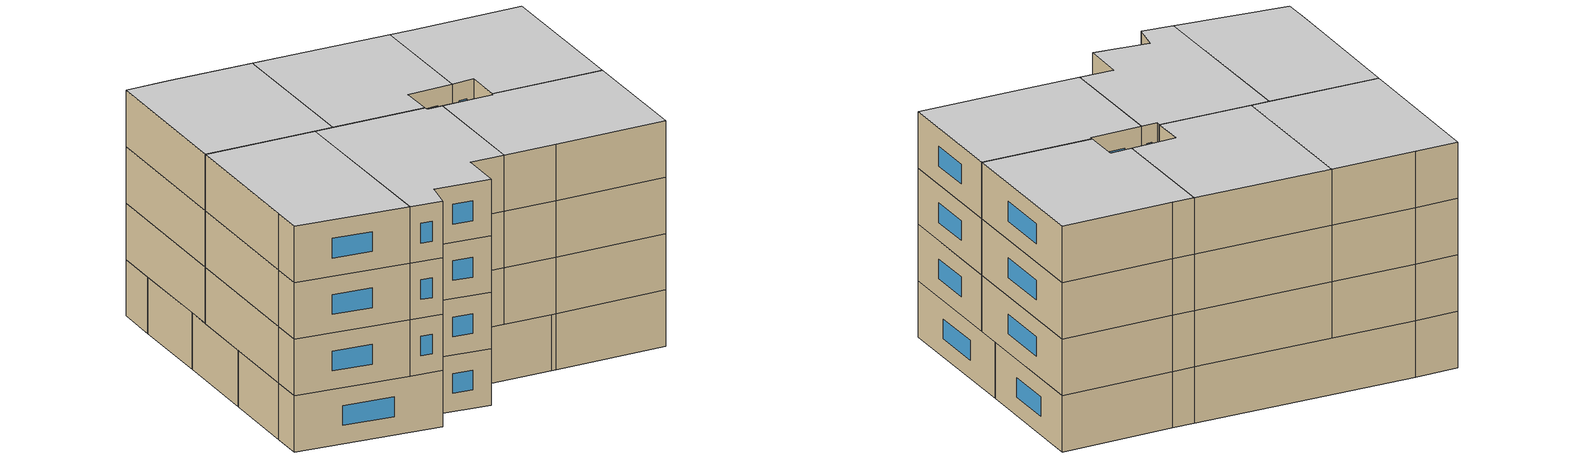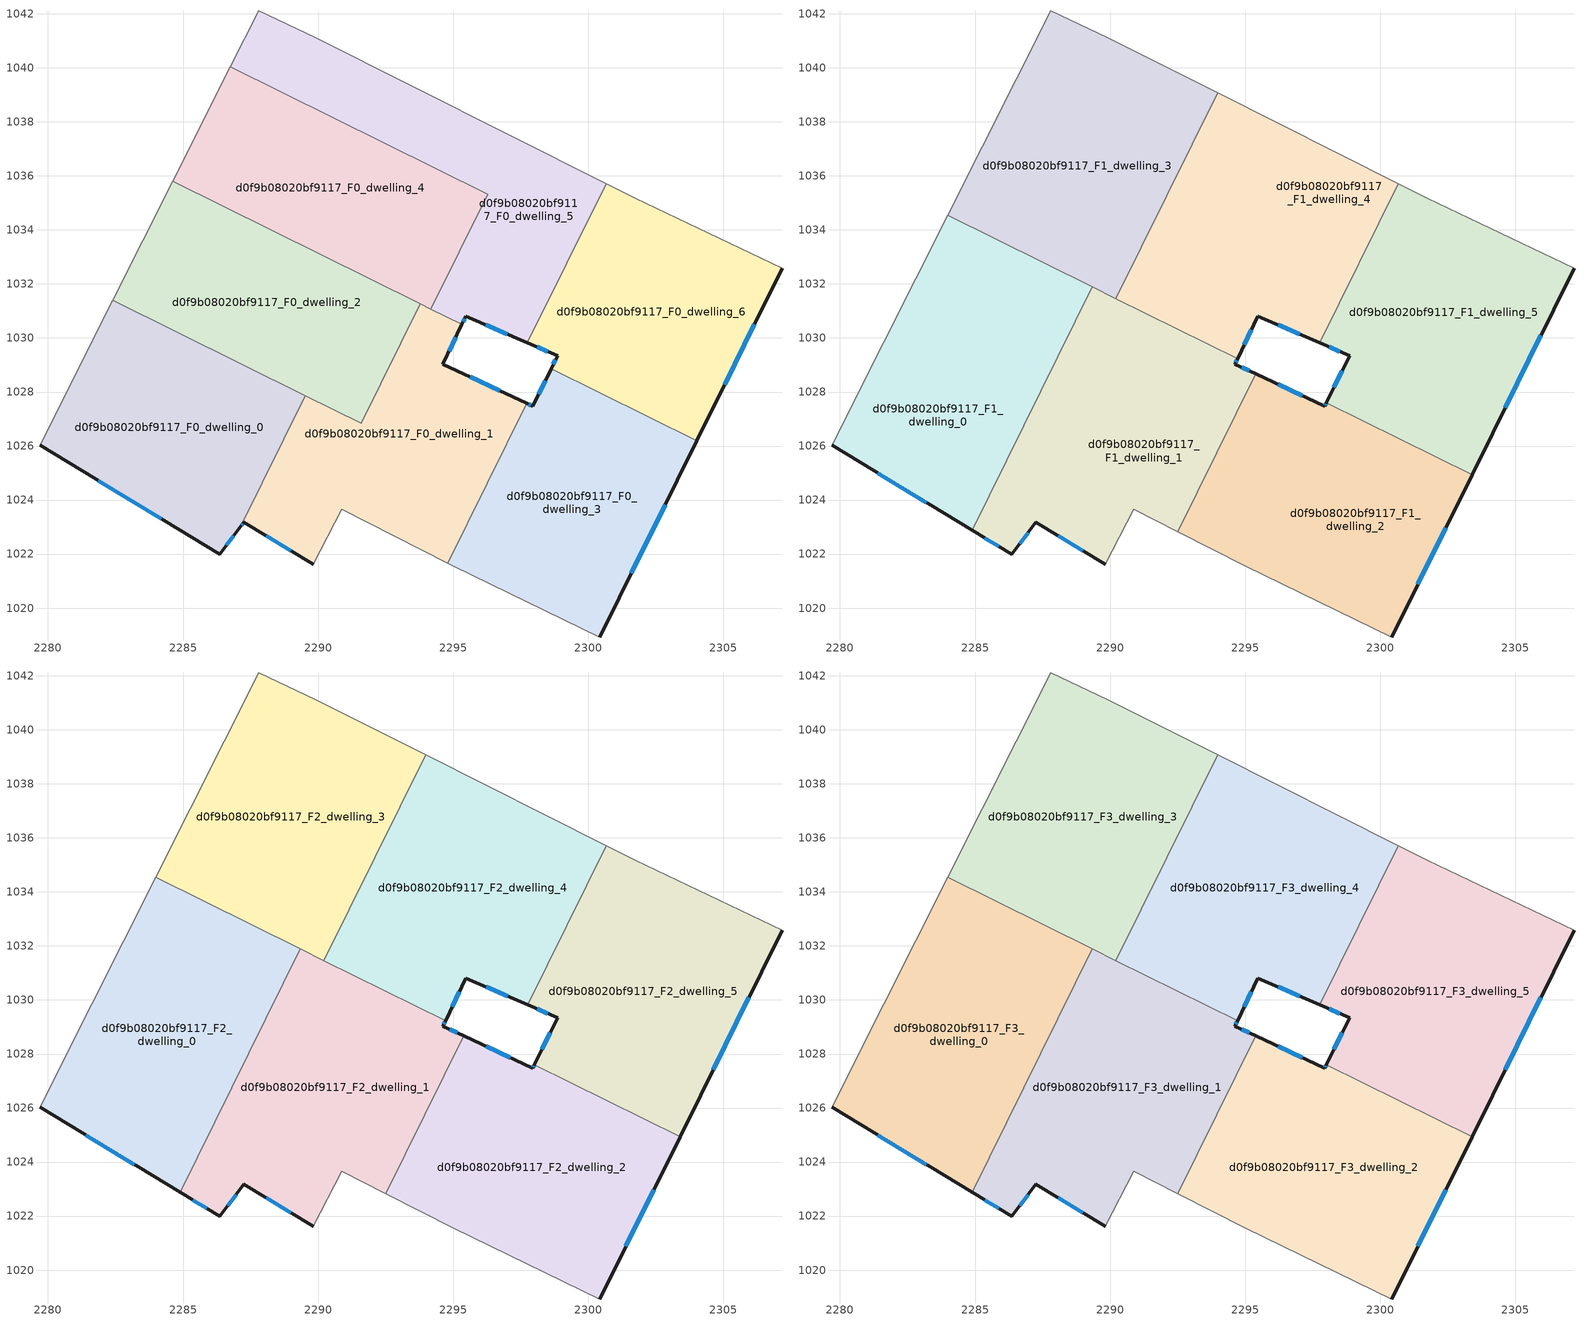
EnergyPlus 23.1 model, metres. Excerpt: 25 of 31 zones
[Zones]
d0f9b08020bf9117_F0_dwelling_0
 floor ground (EU_floor_Construction): 2289.53,1027.87 2287.13,1023.02 2286.35,1021.99 2279.7,1026.02 2280.43,1027.49 2282.4,1031.39 z0
 wall outside (EU_wall_Construction): 2279.7,1026.02 2286.35,1021.99 2287.13,1023.02 z0:3
 wall adiabatic (EU_wall_Construction): 2282.4,1031.39 2280.43,1027.49 2279.7,1026.02 z0:3
 wall to d0f9b08020bf9117_F0_dwelling_1 (EU_wall_Construction): 2287.13,1023.02 2289.53,1027.87 z0:3
 wall to d0f9b08020bf9117_F0_dwelling_2 (EU_wall_Construction): 2289.53,1027.87 2282.4,1031.39 z0:3
 window (EU_Window_Construction): 2286.61,1022.33 2286.88,1022.69 / 2281.87,1024.71 2284.19,1023.3 z0.98:2.02
d0f9b08020bf9117_F0_dwelling_1
 floor ground (EU_floor_Construction): 2295.32,1030.5 2294.62,1029.03 2297.73,1027.58 2294.8,1021.67 2290.88,1023.66 2289.82,1021.62 2287.25,1023.18 2287.13,1023.02 2289.53,1027.87 2291.59,1026.85 2293.78,1031.26 z0
 wall outside (EU_wall_Construction): 2287.13,1023.02 2287.25,1023.18 2289.82,1021.62 / 2297.73,1027.58 2294.62,1029.03 2295.32,1030.5 z0:3
 wall adiabatic (EU_wall_Construction): 2289.82,1021.62 2290.88,1023.66 2294.8,1021.67 z0:3
 wall to d0f9b08020bf9117_F0_dwelling_2 (EU_wall_Construction): 2293.78,1031.26 2291.59,1026.85 2289.53,1027.87 z0:3
 wall to d0f9b08020bf9117_F0_dwelling_3 (EU_wall_Construction): 2294.8,1021.67 2297.73,1027.58 z0:3
 wall to d0f9b08020bf9117_F0_dwelling_5 (EU_wall_Construction): 2295.32,1030.5 2294.17,1031.07 z0:3
 wall to d0f9b08020bf9117_F0_dwelling_4 (EU_wall_Construction): 2294.17,1031.07 2293.78,1031.26 z0:3
 window (EU_Window_Construction): 2288.09,1022.68 2288.99,1022.13 / 2287.17,1023.07 2287.21,1023.13 / 2294.85,1029.51 2295.1,1030.02 / 2296.72,1028.05 2295.63,1028.56 z0.98:2.02
d0f9b08020bf9117_F0_dwelling_2
 floor ground (EU_floor_Construction): 2293.78,1031.26 2291.59,1026.85 2282.4,1031.39 2284.61,1035.8 z0
 wall adiabatic (EU_wall_Construction): 2284.61,1035.8 2282.4,1031.39 z0:3
 wall to d0f9b08020bf9117_F0_dwelling_4 (EU_wall_Construction): 2293.78,1031.26 2284.61,1035.8 z0:3
 ceiling adiabatic (EU_roof_Construction): 2290.22,1031.46 2290.84,1032.72 2284.61,1035.8 2283.98,1034.54 z3
d0f9b08020bf9117_F0_dwelling_3
 floor ground (EU_floor_Construction): 2304.02,1026.2 2300.42,1018.92 2295.02,1021.55 2294.8,1021.67 2297.73,1027.58 2297.94,1027.47 2298.63,1028.87 z0
 wall outside (EU_wall_Construction): 2300.42,1018.92 2304.02,1026.2 / 2298.63,1028.87 2297.94,1027.47 2297.73,1027.58 z0:3
 wall to d0f9b08020bf9117_F0_dwelling_6 (EU_wall_Construction): 2304.02,1026.2 2298.63,1028.87 z0:3
 wall adiabatic (EU_wall_Construction): 2294.8,1021.67 2295.02,1021.55 2300.42,1018.92 z0:3
 window (EU_Window_Construction): 2301.59,1021.29 2302.85,1023.83 / 2297.87,1027.51 2297.8,1027.54 / 2298.41,1028.41 2298.17,1027.93 z0.98:2.02
d0f9b08020bf9117_F0_dwelling_4
 floor ground (EU_floor_Construction): 2296.27,1035.32 2294.17,1031.07 2284.61,1035.8 2286.75,1040.03 z0
 wall to d0f9b08020bf9117_F0_dwelling_5 (EU_wall_Construction): 2294.17,1031.07 2296.27,1035.32 2286.75,1040.03 z0:3
 wall adiabatic (EU_wall_Construction): 2286.75,1040.03 2284.61,1035.8 z0:3
d0f9b08020bf9117_F0_dwelling_5
 floor ground (EU_floor_Construction): 2300.67,1035.72 2297.75,1029.83 2295.47,1030.81 2295.32,1030.5 2294.17,1031.07 2296.27,1035.32 2286.75,1040.03 2287.79,1042.11 2289.9,1041.12 z0
 wall outside (EU_wall_Construction): 2295.32,1030.5 2295.47,1030.81 2297.75,1029.83 z0:3
 wall adiabatic (EU_wall_Construction): 2300.67,1035.72 2289.9,1041.12 2287.79,1042.11 2286.75,1040.03 z0:3
 wall to d0f9b08020bf9117_F0_dwelling_6 (EU_wall_Construction): 2297.75,1029.83 2300.67,1035.72 z0:3
 window (EU_Window_Construction): 2296.21,1030.49 2297.01,1030.15 / 2295.37,1030.6 2295.42,1030.71 z0.98:2.02
d0f9b08020bf9117_F0_dwelling_6
 floor ground (EU_floor_Construction): 2307.17,1032.58 2304.02,1026.2 2298.63,1028.87 2298.86,1029.34 2297.75,1029.83 2300.67,1035.72 2301.73,1035.18 z0
 wall outside (EU_wall_Construction): 2297.75,1029.83 2298.86,1029.34 2298.63,1028.87 / 2304.02,1026.2 2307.17,1032.58 z0:3
 wall adiabatic (EU_wall_Construction): 2307.17,1032.58 2301.73,1035.18 2300.67,1035.72 z0:3
 window (EU_Window_Construction): 2298.79,1029.19 2298.7,1029.02 / 2298.11,1029.67 2298.5,1029.5 / 2305.04,1028.28 2306.15,1030.51 z0.98:2.02
d0f9b08020bf9117_F1_dwelling_0
 floor to d0f9b08020bf9117_F0_dwelling_0 (EU_floor_Construction): 2287.78,1028.73 2284.89,1022.88 2279.7,1026.02 2280.43,1027.49 2282.4,1031.39 z3
 floor to d0f9b08020bf9117_F0_dwelling_2 (EU_floor_Construction): 2289.34,1031.89 2287.78,1028.73 2282.4,1031.39 2283.98,1034.54 z3
 wall outside (EU_wall_Construction): 2279.7,1026.02 2284.89,1022.88 z3:6
 wall to d0f9b08020bf9117_F1_dwelling_1 (EU_wall_Construction): 2284.89,1022.88 2289.34,1031.89 z3:6
 wall adiabatic (EU_wall_Construction): 2283.98,1034.54 2280.43,1027.49 2279.7,1026.02 z3:6
 wall to d0f9b08020bf9117_F1_dwelling_3 (EU_wall_Construction): 2289.34,1031.89 2283.98,1034.54 z3:6
 window (EU_Window_Construction): 2281.39,1025 2283.2,1023.9 z3.98:5.02
d0f9b08020bf9117_F1_dwelling_1
 floor to d0f9b08020bf9117_F0_dwelling_1 (EU_floor_Construction): 2294.72,1029.23 2294.62,1029.03 2295.4,1028.67 2292.51,1022.83 2290.88,1023.66 2289.82,1021.62 2287.25,1023.18 2287.13,1023.02 2289.53,1027.87 2291.59,1026.85 2293.16,1030.01 z3
 floor to d0f9b08020bf9117_F0_dwelling_0 (EU_floor_Construction): 2289.53,1027.87 2287.13,1023.02 2286.35,1021.99 2284.89,1022.88 2287.78,1028.73 z3
 floor to d0f9b08020bf9117_F0_dwelling_2 (EU_floor_Construction): 2293.16,1030.01 2291.59,1026.85 2287.78,1028.73 2289.34,1031.89 z3
 wall outside (EU_wall_Construction): 2295.4,1028.67 2294.62,1029.03 2294.72,1029.23 / 2284.89,1022.88 2286.35,1021.99 2287.25,1023.18 2289.82,1021.62 z3:6
 wall to d0f9b08020bf9117_F1_dwelling_2 (EU_wall_Construction): 2292.51,1022.83 2295.4,1028.67 z3:6
 wall adiabatic (EU_wall_Construction): 2289.82,1021.62 2290.88,1023.66 2292.51,1022.83 z3:6
 wall to d0f9b08020bf9117_F1_dwelling_4 (EU_wall_Construction): 2294.72,1029.23 2290.22,1031.46 z3:6
 wall to d0f9b08020bf9117_F1_dwelling_3 (EU_wall_Construction): 2290.22,1031.46 2289.34,1031.89 z3:6
 window (EU_Window_Construction): 2294.65,1029.1 2294.69,1029.17 / 2295.15,1028.79 2294.88,1028.91 / 2288.09,1022.68 2288.99,1022.13 / 2286.65,1022.38 2286.96,1022.8 / 2285.36,1022.59 2285.88,1022.28 z3.98:5.02
d0f9b08020bf9117_F1_dwelling_2
 floor to d0f9b08020bf9117_F0_dwelling_3 (EU_floor_Construction): 2303.4,1024.94 2300.42,1018.92 2295.02,1021.55 2294.8,1021.67 2297.73,1027.57 2297.94,1027.47 2298.01,1027.61 z3
 floor to d0f9b08020bf9117_F0_dwelling_1 (EU_floor_Construction): 2297.73,1027.57 2294.8,1021.67 2292.51,1022.83 2295.4,1028.67 z3
 wall outside (EU_wall_Construction): 2300.42,1018.92 2303.4,1024.94 / 2298.01,1027.61 2297.94,1027.47 2295.4,1028.67 z3:6
 wall adiabatic (EU_wall_Construction): 2292.51,1022.83 2295.02,1021.55 2300.42,1018.92 z3:6
 wall to d0f9b08020bf9117_F1_dwelling_5 (EU_wall_Construction): 2303.4,1024.94 2298.01,1027.61 z3:6
 window (EU_Window_Construction): 2301.39,1020.88 2302.43,1022.98 / 2297.12,1027.86 2296.23,1028.28 / 2297.99,1027.56 2297.96,1027.52 z3.98:5.02
d0f9b08020bf9117_F1_dwelling_3
 floor to d0f9b08020bf9117_F0_dwelling_4 (EU_floor_Construction): 2292.94,1036.97 2290.84,1032.72 2284.61,1035.8 2286.75,1040.03 z3
 floor to d0f9b08020bf9117_F0_dwelling_5 (EU_floor_Construction): 2293.98,1039.07 2292.94,1036.97 2286.75,1040.03 2287.79,1042.11 2289.9,1041.12 z3
 floor adiabatic (EU_floor_Construction): 2290.84,1032.72 2290.22,1031.46 2283.98,1034.54 2284.61,1035.8 z3
 wall adiabatic (EU_wall_Construction): 2293.98,1039.07 2289.9,1041.12 2287.79,1042.11 2283.98,1034.54 z3:6
 wall to d0f9b08020bf9117_F1_dwelling_4 (EU_wall_Construction): 2290.22,1031.46 2293.98,1039.07 z3:6
d0f9b08020bf9117_F1_dwelling_4
 floor to d0f9b08020bf9117_F0_dwelling_4 (EU_floor_Construction): 2296.27,1035.32 2294.17,1031.07 2290.84,1032.72 2292.94,1036.97 z3
 floor to d0f9b08020bf9117_F0_dwelling_5 (EU_floor_Construction): 2300.67,1035.72 2297.75,1029.83 2295.47,1030.81 2295.32,1030.5 2294.17,1031.07 2296.27,1035.32 2292.94,1036.97 2293.98,1039.07 z3
 floor to d0f9b08020bf9117_F0_dwelling_1 (EU_floor_Construction): 2295.32,1030.5 2294.72,1029.23 2293.16,1030.01 2293.78,1031.26 z3
 floor to d0f9b08020bf9117_F0_dwelling_2 (EU_floor_Construction): 2293.78,1031.26 2293.16,1030.01 2290.22,1031.46 2290.84,1032.72 z3
 wall outside (EU_wall_Construction): 2294.72,1029.23 2295.47,1030.81 2297.76,1029.82 z3:6
 wall adiabatic (EU_wall_Construction): 2300.67,1035.72 2293.98,1039.07 z3:6
 wall to d0f9b08020bf9117_F1_dwelling_5 (EU_wall_Construction): 2297.76,1029.82 2300.67,1035.72 z3:6
 window (EU_Window_Construction): 2294.96,1029.75 2295.23,1030.3 / 2296.22,1030.49 2297.01,1030.15 z3.98:5.02
d0f9b08020bf9117_F1_dwelling_5
 floor to d0f9b08020bf9117_F0_dwelling_6 (EU_floor_Construction): 2307.17,1032.58 2304.02,1026.2 2298.63,1028.87 2298.86,1029.34 2297.76,1029.82 2300.67,1035.72 2301.73,1035.18 z3
 floor to d0f9b08020bf9117_F0_dwelling_3 (EU_floor_Construction): 2304.02,1026.2 2303.4,1024.94 2298.01,1027.61 2298.63,1028.87 z3
 wall outside (EU_wall_Construction): 2297.76,1029.82 2298.86,1029.34 2298.01,1027.61 / 2303.4,1024.94 2307.17,1032.58 z3:6
 wall adiabatic (EU_wall_Construction): 2307.17,1032.58 2301.73,1035.18 2300.67,1035.72 z3:6
 window (EU_Window_Construction): 2298.58,1028.78 2298.29,1028.17 / 2298.12,1029.67 2298.5,1029.5 / 2304.62,1027.43 2305.95,1030.1 z3.98:5.02
d0f9b08020bf9117_F2_dwelling_0
 floor to d0f9b08020bf9117_F1_dwelling_0 (EU_floor_Construction): 2289.34,1031.89 2284.89,1022.88 2279.7,1026.02 2280.43,1027.49 2283.98,1034.54 z6
 wall outside (EU_wall_Construction): 2279.7,1026.02 2284.89,1022.88 z6:9
 wall to d0f9b08020bf9117_F2_dwelling_1 (EU_wall_Construction): 2284.89,1022.88 2289.34,1031.89 z6:9
 wall adiabatic (EU_wall_Construction): 2283.98,1034.54 2280.43,1027.49 2279.7,1026.02 z6:9
 wall to d0f9b08020bf9117_F2_dwelling_3 (EU_wall_Construction): 2289.34,1031.89 2283.98,1034.54 z6:9
 window (EU_Window_Construction): 2281.39,1025 2283.2,1023.9 z6.98:8.02
d0f9b08020bf9117_F2_dwelling_1
 floor to d0f9b08020bf9117_F1_dwelling_1 (EU_floor_Construction): 2294.72,1029.23 2294.62,1029.03 2295.4,1028.67 2292.51,1022.83 2290.88,1023.66 2289.82,1021.62 2287.25,1023.18 2286.35,1021.99 2284.89,1022.88 2289.34,1031.89 z6
 wall outside (EU_wall_Construction): 2295.4,1028.67 2294.62,1029.03 2294.72,1029.23 / 2284.89,1022.88 2286.35,1021.99 2287.25,1023.18 2289.82,1021.62 z6:9
 wall to d0f9b08020bf9117_F2_dwelling_2 (EU_wall_Construction): 2292.51,1022.83 2295.4,1028.67 z6:9
 wall adiabatic (EU_wall_Construction): 2289.82,1021.62 2290.88,1023.66 2292.51,1022.83 z6:9
 wall to d0f9b08020bf9117_F2_dwelling_4 (EU_wall_Construction): 2294.72,1029.23 2290.22,1031.46 z6:9
 wall to d0f9b08020bf9117_F2_dwelling_3 (EU_wall_Construction): 2290.22,1031.46 2289.34,1031.89 z6:9
 window (EU_Window_Construction): 2294.65,1029.1 2294.69,1029.17 / 2295.15,1028.79 2294.88,1028.91 / 2288.09,1022.68 2288.99,1022.13 / 2286.65,1022.38 2286.96,1022.8 / 2285.36,1022.59 2285.88,1022.28 z6.98:8.02
d0f9b08020bf9117_F2_dwelling_2
 floor to d0f9b08020bf9117_F1_dwelling_2 (EU_floor_Construction): 2303.4,1024.94 2300.42,1018.92 2295.02,1021.55 2292.51,1022.83 2295.4,1028.67 2297.94,1027.47 2298.01,1027.61 z6
 wall outside (EU_wall_Construction): 2300.42,1018.92 2303.4,1024.94 / 2298.01,1027.61 2297.94,1027.47 2295.4,1028.67 z6:9
 wall adiabatic (EU_wall_Construction): 2292.51,1022.83 2295.02,1021.55 2300.42,1018.92 z6:9
 wall to d0f9b08020bf9117_F2_dwelling_5 (EU_wall_Construction): 2303.4,1024.94 2298.01,1027.61 z6:9
 window (EU_Window_Construction): 2301.39,1020.88 2302.43,1022.98 / 2297.12,1027.86 2296.23,1028.28 / 2297.99,1027.56 2297.96,1027.52 z6.98:8.02
d0f9b08020bf9117_F2_dwelling_3
 floor to d0f9b08020bf9117_F1_dwelling_3 (EU_floor_Construction): 2293.98,1039.07 2290.22,1031.46 2283.98,1034.54 2287.79,1042.11 2289.9,1041.12 z6
 wall adiabatic (EU_wall_Construction): 2293.98,1039.07 2289.9,1041.12 2287.79,1042.11 2283.98,1034.54 z6:9
 wall to d0f9b08020bf9117_F2_dwelling_4 (EU_wall_Construction): 2290.22,1031.46 2293.98,1039.07 z6:9
d0f9b08020bf9117_F2_dwelling_4
 floor to d0f9b08020bf9117_F1_dwelling_4 (EU_floor_Construction): 2300.67,1035.72 2297.76,1029.82 2295.47,1030.81 2294.72,1029.23 2290.22,1031.46 2293.98,1039.07 z6
 wall outside (EU_wall_Construction): 2294.72,1029.23 2295.47,1030.81 2297.76,1029.82 z6:9
 wall adiabatic (EU_wall_Construction): 2300.67,1035.72 2293.98,1039.07 z6:9
 wall to d0f9b08020bf9117_F2_dwelling_5 (EU_wall_Construction): 2297.76,1029.82 2300.67,1035.72 z6:9
 window (EU_Window_Construction): 2294.96,1029.75 2295.23,1030.3 / 2296.22,1030.49 2297.01,1030.15 z6.98:8.02
d0f9b08020bf9117_F2_dwelling_5
 floor to d0f9b08020bf9117_F1_dwelling_5 (EU_floor_Construction): 2307.17,1032.58 2303.4,1024.94 2298.01,1027.61 2298.86,1029.34 2297.76,1029.82 2300.67,1035.72 2301.73,1035.18 z6
 wall outside (EU_wall_Construction): 2297.76,1029.82 2298.86,1029.34 2298.01,1027.61 / 2303.4,1024.94 2307.17,1032.58 z6:9
 wall adiabatic (EU_wall_Construction): 2307.17,1032.58 2301.73,1035.18 2300.67,1035.72 z6:9
 window (EU_Window_Construction): 2298.58,1028.78 2298.29,1028.17 / 2298.12,1029.67 2298.5,1029.5 / 2304.62,1027.43 2305.95,1030.1 z6.98:8.02
d0f9b08020bf9117_F3_dwelling_0
 floor to d0f9b08020bf9117_F2_dwelling_0 (EU_floor_Construction): 2289.34,1031.89 2284.89,1022.88 2279.7,1026.02 2280.43,1027.49 2283.98,1034.54 z9
 wall outside (EU_wall_Construction): 2279.7,1026.02 2284.89,1022.88 z9:12
 wall to d0f9b08020bf9117_F3_dwelling_1 (EU_wall_Construction): 2284.89,1022.88 2289.34,1031.89 z9:12
 wall adiabatic (EU_wall_Construction): 2283.98,1034.54 2280.43,1027.49 2279.7,1026.02 z9:12
 wall to d0f9b08020bf9117_F3_dwelling_3 (EU_wall_Construction): 2289.34,1031.89 2283.98,1034.54 z9:12
 window (EU_Window_Construction): 2281.39,1025 2283.2,1023.9 z9.98:11.02
 ceiling to d0f9b08020bf9117_F4_dwelling_0 (EU_floor_Construction): 2284.89,1022.88 2289.34,1031.89 2283.98,1034.54 2280.43,1027.49 2279.7,1026.02 z12
d0f9b08020bf9117_F3_dwelling_1
 floor to d0f9b08020bf9117_F2_dwelling_1 (EU_floor_Construction): 2294.72,1029.23 2294.62,1029.03 2295.4,1028.67 2292.51,1022.83 2290.88,1023.66 2289.82,1021.62 2287.25,1023.18 2286.35,1021.99 2284.89,1022.88 2289.34,1031.89 z9
 wall outside (EU_wall_Construction): 2295.4,1028.67 2294.62,1029.03 2294.72,1029.23 / 2284.89,1022.88 2286.35,1021.99 2287.25,1023.18 2289.82,1021.62 z9:12
 wall to d0f9b08020bf9117_F3_dwelling_2 (EU_wall_Construction): 2292.51,1022.83 2295.4,1028.67 z9:12
 wall adiabatic (EU_wall_Construction): 2289.82,1021.62 2290.88,1023.66 2292.51,1022.83 z9:12
 wall to d0f9b08020bf9117_F3_dwelling_4 (EU_wall_Construction): 2294.72,1029.23 2290.22,1031.46 z9:12
 wall to d0f9b08020bf9117_F3_dwelling_3 (EU_wall_Construction): 2290.22,1031.46 2289.34,1031.89 z9:12
 window (EU_Window_Construction): 2294.65,1029.1 2294.69,1029.17 / 2295.15,1028.79 2294.88,1028.91 / 2288.09,1022.68 2288.99,1022.13 / 2286.65,1022.38 2286.96,1022.8 / 2285.36,1022.59 2285.88,1022.28 z9.98:11.02
 ceiling to d0f9b08020bf9117_F4_dwelling_1 (EU_floor_Construction): 2292.51,1022.83 2295.4,1028.67 2294.62,1029.03 2294.72,1029.23 2289.34,1031.89 2284.89,1022.88 2286.35,1021.99 2287.25,1023.18 2289.82,1021.62 2290.88,1023.66 z12
d0f9b08020bf9117_F3_dwelling_2
 floor to d0f9b08020bf9117_F2_dwelling_2 (EU_floor_Construction): 2303.4,1024.94 2300.42,1018.92 2295.02,1021.55 2292.51,1022.83 2295.4,1028.67 2297.94,1027.47 2298.01,1027.61 z9
 wall outside (EU_wall_Construction): 2300.42,1018.92 2303.4,1024.94 / 2298.01,1027.61 2297.94,1027.47 2295.4,1028.67 z9:12
 wall adiabatic (EU_wall_Construction): 2292.51,1022.83 2295.02,1021.55 2300.42,1018.92 z9:12
 wall to d0f9b08020bf9117_F3_dwelling_5 (EU_wall_Construction): 2303.4,1024.94 2298.01,1027.61 z9:12
 window (EU_Window_Construction): 2301.39,1020.88 2302.43,1022.98 / 2297.12,1027.86 2296.23,1028.28 / 2297.99,1027.56 2297.96,1027.52 z9.98:11.02
 ceiling to d0f9b08020bf9117_F4_dwelling_2 (EU_floor_Construction): 2300.42,1018.92 2303.4,1024.94 2298.01,1027.61 2297.94,1027.47 2295.4,1028.67 2292.51,1022.83 2295.02,1021.55 z12
d0f9b08020bf9117_F3_dwelling_3
 floor to d0f9b08020bf9117_F2_dwelling_3 (EU_floor_Construction): 2293.98,1039.07 2290.22,1031.46 2283.98,1034.54 2287.79,1042.11 2289.9,1041.12 z9
 wall adiabatic (EU_wall_Construction): 2293.98,1039.07 2289.9,1041.12 2287.79,1042.11 2283.98,1034.54 z9:12
 wall to d0f9b08020bf9117_F3_dwelling_4 (EU_wall_Construction): 2290.22,1031.46 2293.98,1039.07 z9:12
 ceiling to d0f9b08020bf9117_F4_dwelling_3 (EU_floor_Construction): 2290.22,1031.46 2293.98,1039.07 2289.9,1041.12 2287.79,1042.11 2283.98,1034.54 z12
d0f9b08020bf9117_F3_dwelling_4
 floor to d0f9b08020bf9117_F2_dwelling_4 (EU_floor_Construction): 2300.67,1035.72 2297.76,1029.82 2295.47,1030.81 2294.72,1029.23 2290.22,1031.46 2293.98,1039.07 z9
 wall outside (EU_wall_Construction): 2294.72,1029.23 2295.47,1030.81 2297.76,1029.82 z9:12
 wall adiabatic (EU_wall_Construction): 2300.67,1035.72 2293.98,1039.07 z9:12
 wall to d0f9b08020bf9117_F3_dwelling_5 (EU_wall_Construction): 2297.76,1029.82 2300.67,1035.72 z9:12
 window (EU_Window_Construction): 2294.96,1029.75 2295.23,1030.3 / 2296.22,1030.49 2297.01,1030.15 z9.98:11.02
 ceiling to d0f9b08020bf9117_F4_dwelling_4 (EU_floor_Construction): 2297.76,1029.82 2300.67,1035.72 2293.98,1039.07 2290.22,1031.46 2294.72,1029.23 2295.47,1030.81 z12
d0f9b08020bf9117_F3_dwelling_5
 floor to d0f9b08020bf9117_F2_dwelling_5 (EU_floor_Construction): 2307.17,1032.58 2303.4,1024.94 2298.01,1027.61 2298.86,1029.34 2297.76,1029.82 2300.67,1035.72 2301.73,1035.18 z9
 wall outside (EU_wall_Construction): 2297.76,1029.82 2298.86,1029.34 2298.01,1027.61 / 2303.4,1024.94 2307.17,1032.58 z9:12
 wall adiabatic (EU_wall_Construction): 2307.17,1032.58 2301.73,1035.18 2300.67,1035.72 z9:12
 window (EU_Window_Construction): 2298.58,1028.78 2298.29,1028.17 / 2298.12,1029.67 2298.5,1029.5 / 2304.62,1027.43 2305.95,1030.1 z9.98:11.02
 ceiling to d0f9b08020bf9117_F4_dwelling_5 (EU_floor_Construction): 2303.4,1024.94 2307.17,1032.58 2301.73,1035.18 2300.67,1035.72 2297.76,1029.82 2298.86,1029.34 2298.01,1027.61 z12
[Building]
EU S2 Campaign: North Axis=0; Terrain=City; Solar Distribution=FullExterior
[Site:Location]
Bologna: Latitude=44.5; Longitude=11.25; Time Zone=1; Elevation=37
[SizingPeriod:WeatherFileDays]
AnnualSizingPeriod: Begin Month=1; Begin Day of Month=1; End Month=12; End Day of Month=31; Day of Week for Start Day=Monday; Use Weather File Daylight Saving Period=No; Use Weather File Rain and Snow Indicators=No
[MATERIAL]
EU_InternalMass_Material: Roughness=MediumRough; Thickness=0.1; Conductivity=1; Density=1800; Specific Heat=900; Thermal Absorptance=0.9; Solar Absorptance=0.7; Visible Absorptance=0.7
[MATERIAL:NOMASS] Roughness=MediumRough; Thermal Absorptance=0.9; Solar Absorptance=0.7; Visible Absorptance=0.7
Name | Thermal Resistance
EU_wall_NoMass | 0.905828
EU_roof_NoMass | 0.37593
EU_floor_NoMass | 0.67114
[WINDOWMATERIAL:SIMPLEGLAZINGSYSTEM]
EU_Window_SimpleGlazing: UFactor=4.52486; Solar Heat Gain Coefficient=0.85; Visible Transmittance=0.85
[CONSTRUCTION]
EU_wall_Construction: EU_wall_NoMass
EU_roof_Construction: EU_roof_NoMass
EU_floor_Construction: EU_floor_NoMass
EU_Window_Construction: EU_Window_SimpleGlazing
EU_InternalMass_Construction: EU_InternalMass_Material
[ZONE] Type=1; Multiplier=1; Ceiling Height=autocalculate; Floor Area=autocalculate; Part of Total Floor Area=Yes
Name | Volume
d0f9b08020bf9117_F0_dwelling_0 | 151.469
d0f9b08020bf9117_F1_dwelling_0; d0f9b08020bf9117_F2_dwelling_0; d0f9b08020bf9117_F3_dwelling_0 | 176.703
d0f9b08020bf9117_F0_dwelling_1 | 151.453
d0f9b08020bf9117_F1_dwelling_1; d0f9b08020bf9117_F2_dwelling_1; d0f9b08020bf9117_F3_dwelling_1 | 176.725
d0f9b08020bf9117_F0_dwelling_2 | 151.455
d0f9b08020bf9117_F1_dwelling_2; d0f9b08020bf9117_F2_dwelling_2; d0f9b08020bf9117_F3_dwelling_2 | 176.714
d0f9b08020bf9117_F0_dwelling_3 | 151.479
d0f9b08020bf9117_F1_dwelling_3; d0f9b08020bf9117_F2_dwelling_3; d0f9b08020bf9117_F3_dwelling_3 | 176.706
d0f9b08020bf9117_F0_dwelling_4 | 151.473
d0f9b08020bf9117_F1_dwelling_4; d0f9b08020bf9117_F2_dwelling_4; d0f9b08020bf9117_F3_dwelling_4 | 176.708
d0f9b08020bf9117_F0_dwelling_5 | 151.466
d0f9b08020bf9117_F1_dwelling_5; d0f9b08020bf9117_F2_dwelling_5; d0f9b08020bf9117_F3_dwelling_5 | 176.711
d0f9b08020bf9117_F0_dwelling_6 | 151.463
[INTERNALMASS] Construction=EU_InternalMass_Construction
Name | Zone or ZoneList | Surface Area
d0f9b08020bf9117_F0_dwelling_0_EU_InternalMass | d0f9b08020bf9117_F0_dwelling_0 | 50.4894
d0f9b08020bf9117_F0_dwelling_1_EU_InternalMass | d0f9b08020bf9117_F0_dwelling_1 | 50.4844
d0f9b08020bf9117_F0_dwelling_2_EU_InternalMass | d0f9b08020bf9117_F0_dwelling_2 | 50.4849
d0f9b08020bf9117_F0_dwelling_3_EU_InternalMass | d0f9b08020bf9117_F0_dwelling_3 | 50.4951
d0f9b08020bf9117_F0_dwelling_4_EU_InternalMass | d0f9b08020bf9117_F0_dwelling_4 | 50.4908
d0f9b08020bf9117_F0_dwelling_5_EU_InternalMass | d0f9b08020bf9117_F0_dwelling_5 | 50.4885
d0f9b08020bf9117_F0_dwelling_6_EU_InternalMass | d0f9b08020bf9117_F0_dwelling_6 | 50.4867
d0f9b08020bf9117_F1_dwelling_0_EU_InternalMass | d0f9b08020bf9117_F1_dwelling_0 | 58.9014
d0f9b08020bf9117_F1_dwelling_1_EU_InternalMass | d0f9b08020bf9117_F1_dwelling_1 | 58.9083
d0f9b08020bf9117_F1_dwelling_2_EU_InternalMass | d0f9b08020bf9117_F1_dwelling_2 | 58.9048
d0f9b08020bf9117_F1_dwelling_3_EU_InternalMass | d0f9b08020bf9117_F1_dwelling_3 | 58.9019
d0f9b08020bf9117_F1_dwelling_4_EU_InternalMass | d0f9b08020bf9117_F1_dwelling_4 | 58.903
d0f9b08020bf9117_F1_dwelling_5_EU_InternalMass | d0f9b08020bf9117_F1_dwelling_5 | 58.9035
d0f9b08020bf9117_F2_dwelling_0_EU_InternalMass | d0f9b08020bf9117_F2_dwelling_0 | 58.9014
d0f9b08020bf9117_F2_dwelling_1_EU_InternalMass | d0f9b08020bf9117_F2_dwelling_1 | 58.9083
d0f9b08020bf9117_F2_dwelling_2_EU_InternalMass | d0f9b08020bf9117_F2_dwelling_2 | 58.9048
d0f9b08020bf9117_F2_dwelling_3_EU_InternalMass | d0f9b08020bf9117_F2_dwelling_3 | 58.9019
d0f9b08020bf9117_F2_dwelling_4_EU_InternalMass | d0f9b08020bf9117_F2_dwelling_4 | 58.903
d0f9b08020bf9117_F2_dwelling_5_EU_InternalMass | d0f9b08020bf9117_F2_dwelling_5 | 58.9035
d0f9b08020bf9117_F3_dwelling_0_EU_InternalMass | d0f9b08020bf9117_F3_dwelling_0 | 58.9014
d0f9b08020bf9117_F3_dwelling_1_EU_InternalMass | d0f9b08020bf9117_F3_dwelling_1 | 58.9083
d0f9b08020bf9117_F3_dwelling_2_EU_InternalMass | d0f9b08020bf9117_F3_dwelling_2 | 58.9048
d0f9b08020bf9117_F3_dwelling_3_EU_InternalMass | d0f9b08020bf9117_F3_dwelling_3 | 58.9019
d0f9b08020bf9117_F3_dwelling_4_EU_InternalMass | d0f9b08020bf9117_F3_dwelling_4 | 58.903
d0f9b08020bf9117_F3_dwelling_5_EU_InternalMass | d0f9b08020bf9117_F3_dwelling_5 | 58.9035
[OTHEREQUIPMENT] Fuel Type=Electricity; Design Level Calculation Method=Watts/Area; Power per Zone Floor Area=1; Fraction Latent=0; Fraction Radiant=0; Fraction Lost=0; Carbon Dioxide Generation Rate=0; EndUse Subcategory=EU_Step8_InternalGains
Name | Zone or ZoneList or Space or SpaceList | Schedule
EU_Step8_InternalGain_d0f9b08020bf9117_F0_dwelling_0_f000 | d0f9b08020bf9117_F0_dwelling_0 | EU_Step8_GainSchedule_d0f9b08020bf9117_F0_dwelling_0_f000
EU_Step8_InternalGain_d0f9b08020bf9117_F0_dwelling_1_f000 | d0f9b08020bf9117_F0_dwelling_1 | EU_Step8_GainSchedule_d0f9b08020bf9117_F0_dwelling_1_f000
EU_Step8_InternalGain_d0f9b08020bf9117_F0_dwelling_2_f000 | d0f9b08020bf9117_F0_dwelling_2 | EU_Step8_GainSchedule_d0f9b08020bf9117_F0_dwelling_2_f000
EU_Step8_InternalGain_d0f9b08020bf9117_F0_dwelling_3_f000 | d0f9b08020bf9117_F0_dwelling_3 | EU_Step8_GainSchedule_d0f9b08020bf9117_F0_dwelling_3_f000
EU_Step8_InternalGain_d0f9b08020bf9117_F0_dwelling_4_f000 | d0f9b08020bf9117_F0_dwelling_4 | EU_Step8_GainSchedule_d0f9b08020bf9117_F0_dwelling_4_f000
EU_Step8_InternalGain_d0f9b08020bf9117_F0_dwelling_5_f000 | d0f9b08020bf9117_F0_dwelling_5 | EU_Step8_GainSchedule_d0f9b08020bf9117_F0_dwelling_5_f000
EU_Step8_InternalGain_d0f9b08020bf9117_F0_dwelling_6_f000 | d0f9b08020bf9117_F0_dwelling_6 | EU_Step8_GainSchedule_d0f9b08020bf9117_F0_dwelling_6_f000
EU_Step8_InternalGain_d0f9b08020bf9117_F1_dwelling_0_f000 | d0f9b08020bf9117_F1_dwelling_0 | EU_Step8_GainSchedule_d0f9b08020bf9117_F1_dwelling_0_f000
EU_Step8_InternalGain_d0f9b08020bf9117_F1_dwelling_1_f000 | d0f9b08020bf9117_F1_dwelling_1 | EU_Step8_GainSchedule_d0f9b08020bf9117_F1_dwelling_1_f000
EU_Step8_InternalGain_d0f9b08020bf9117_F1_dwelling_2_f000 | d0f9b08020bf9117_F1_dwelling_2 | EU_Step8_GainSchedule_d0f9b08020bf9117_F1_dwelling_2_f000
EU_Step8_InternalGain_d0f9b08020bf9117_F1_dwelling_3_f000 | d0f9b08020bf9117_F1_dwelling_3 | EU_Step8_GainSchedule_d0f9b08020bf9117_F1_dwelling_3_f000
EU_Step8_InternalGain_d0f9b08020bf9117_F1_dwelling_4_f000 | d0f9b08020bf9117_F1_dwelling_4 | EU_Step8_GainSchedule_d0f9b08020bf9117_F1_dwelling_4_f000
EU_Step8_InternalGain_d0f9b08020bf9117_F1_dwelling_5_f000 | d0f9b08020bf9117_F1_dwelling_5 | EU_Step8_GainSchedule_d0f9b08020bf9117_F1_dwelling_5_f000
EU_Step8_InternalGain_d0f9b08020bf9117_F2_dwelling_0_f000 | d0f9b08020bf9117_F2_dwelling_0 | EU_Step8_GainSchedule_d0f9b08020bf9117_F2_dwelling_0_f000
EU_Step8_InternalGain_d0f9b08020bf9117_F2_dwelling_1_f000 | d0f9b08020bf9117_F2_dwelling_1 | EU_Step8_GainSchedule_d0f9b08020bf9117_F2_dwelling_1_f000
EU_Step8_InternalGain_d0f9b08020bf9117_F2_dwelling_2_f000 | d0f9b08020bf9117_F2_dwelling_2 | EU_Step8_GainSchedule_d0f9b08020bf9117_F2_dwelling_2_f000
EU_Step8_InternalGain_d0f9b08020bf9117_F2_dwelling_3_f000 | d0f9b08020bf9117_F2_dwelling_3 | EU_Step8_GainSchedule_d0f9b08020bf9117_F2_dwelling_3_f000
EU_Step8_InternalGain_d0f9b08020bf9117_F2_dwelling_4_f000 | d0f9b08020bf9117_F2_dwelling_4 | EU_Step8_GainSchedule_d0f9b08020bf9117_F2_dwelling_4_f000
EU_Step8_InternalGain_d0f9b08020bf9117_F2_dwelling_5_f000 | d0f9b08020bf9117_F2_dwelling_5 | EU_Step8_GainSchedule_d0f9b08020bf9117_F2_dwelling_5_f000
EU_Step8_InternalGain_d0f9b08020bf9117_F3_dwelling_0_f000 | d0f9b08020bf9117_F3_dwelling_0 | EU_Step8_GainSchedule_d0f9b08020bf9117_F3_dwelling_0_f000
EU_Step8_InternalGain_d0f9b08020bf9117_F3_dwelling_1_f000 | d0f9b08020bf9117_F3_dwelling_1 | EU_Step8_GainSchedule_d0f9b08020bf9117_F3_dwelling_1_f000
EU_Step8_InternalGain_d0f9b08020bf9117_F3_dwelling_2_f000 | d0f9b08020bf9117_F3_dwelling_2 | EU_Step8_GainSchedule_d0f9b08020bf9117_F3_dwelling_2_f000
EU_Step8_InternalGain_d0f9b08020bf9117_F3_dwelling_3_f000 | d0f9b08020bf9117_F3_dwelling_3 | EU_Step8_GainSchedule_d0f9b08020bf9117_F3_dwelling_3_f000
EU_Step8_InternalGain_d0f9b08020bf9117_F3_dwelling_4_f000 | d0f9b08020bf9117_F3_dwelling_4 | EU_Step8_GainSchedule_d0f9b08020bf9117_F3_dwelling_4_f000
EU_Step8_InternalGain_d0f9b08020bf9117_F3_dwelling_5_f000 | d0f9b08020bf9117_F3_dwelling_5 | EU_Step8_GainSchedule_d0f9b08020bf9117_F3_dwelling_5_f000
[ZONEVENTILATION:DESIGNFLOWRATE] Schedule=EU_AlwaysOn; Design Flow Rate Calculation Method=AirChanges/Hour; Air Changes per Hour=0.73129; Ventilation Type=Natural; Fan Pressure Rise=0; Fan Total Efficiency=1; Constant Term Coefficient=1; Temperature Term Coefficient=0; Velocity Term Coefficient=0; Velocity Squared Term Coefficient=0; Minimum Indoor Temperature=-100; Maximum Indoor Temperature=100; Delta Temperature=-100; Minimum Outdoor Temperature=-100; Maximum Outdoor Temperature=100; Maximum Wind Speed=40
Name | Zone or ZoneList or Space or SpaceList
EU_ConstantAir_d0f9b08020bf9117_F0_dwelling_0 | d0f9b08020bf9117_F0_dwelling_0
EU_ConstantAir_d0f9b08020bf9117_F0_dwelling_1 | d0f9b08020bf9117_F0_dwelling_1
EU_ConstantAir_d0f9b08020bf9117_F0_dwelling_2 | d0f9b08020bf9117_F0_dwelling_2
EU_ConstantAir_d0f9b08020bf9117_F0_dwelling_3 | d0f9b08020bf9117_F0_dwelling_3
EU_ConstantAir_d0f9b08020bf9117_F0_dwelling_4 | d0f9b08020bf9117_F0_dwelling_4
EU_ConstantAir_d0f9b08020bf9117_F0_dwelling_5 | d0f9b08020bf9117_F0_dwelling_5
EU_ConstantAir_d0f9b08020bf9117_F0_dwelling_6 | d0f9b08020bf9117_F0_dwelling_6
EU_ConstantAir_d0f9b08020bf9117_F1_dwelling_0 | d0f9b08020bf9117_F1_dwelling_0
EU_ConstantAir_d0f9b08020bf9117_F1_dwelling_1 | d0f9b08020bf9117_F1_dwelling_1
EU_ConstantAir_d0f9b08020bf9117_F1_dwelling_2 | d0f9b08020bf9117_F1_dwelling_2
EU_ConstantAir_d0f9b08020bf9117_F1_dwelling_3 | d0f9b08020bf9117_F1_dwelling_3
EU_ConstantAir_d0f9b08020bf9117_F1_dwelling_4 | d0f9b08020bf9117_F1_dwelling_4
EU_ConstantAir_d0f9b08020bf9117_F1_dwelling_5 | d0f9b08020bf9117_F1_dwelling_5
EU_ConstantAir_d0f9b08020bf9117_F2_dwelling_0 | d0f9b08020bf9117_F2_dwelling_0
EU_ConstantAir_d0f9b08020bf9117_F2_dwelling_1 | d0f9b08020bf9117_F2_dwelling_1
EU_ConstantAir_d0f9b08020bf9117_F2_dwelling_2 | d0f9b08020bf9117_F2_dwelling_2
EU_ConstantAir_d0f9b08020bf9117_F2_dwelling_3 | d0f9b08020bf9117_F2_dwelling_3
EU_ConstantAir_d0f9b08020bf9117_F2_dwelling_4 | d0f9b08020bf9117_F2_dwelling_4
EU_ConstantAir_d0f9b08020bf9117_F2_dwelling_5 | d0f9b08020bf9117_F2_dwelling_5
EU_ConstantAir_d0f9b08020bf9117_F3_dwelling_0 | d0f9b08020bf9117_F3_dwelling_0
EU_ConstantAir_d0f9b08020bf9117_F3_dwelling_1 | d0f9b08020bf9117_F3_dwelling_1
EU_ConstantAir_d0f9b08020bf9117_F3_dwelling_2 | d0f9b08020bf9117_F3_dwelling_2
EU_ConstantAir_d0f9b08020bf9117_F3_dwelling_3 | d0f9b08020bf9117_F3_dwelling_3
EU_ConstantAir_d0f9b08020bf9117_F3_dwelling_4 | d0f9b08020bf9117_F3_dwelling_4
EU_ConstantAir_d0f9b08020bf9117_F3_dwelling_5 | d0f9b08020bf9117_F3_dwelling_5
[HVACTEMPLATE:THERMOSTAT] Constant Heating Setpoint=20; Constant Cooling Setpoint=50
EU_HeatOnly_d0f9b08020bf9117_F0_dwelling_0; EU_HeatOnly_d0f9b08020bf9117_F0_dwelling_1; EU_HeatOnly_d0f9b08020bf9117_F0_dwelling_2; EU_HeatOnly_d0f9b08020bf9117_F0_dwelling_3; EU_HeatOnly_d0f9b08020bf9117_F0_dwelling_4; EU_HeatOnly_d0f9b08020bf9117_F0_dwelling_5; EU_HeatOnly_d0f9b08020bf9117_F0_dwelling_6; EU_HeatOnly_d0f9b08020bf9117_F1_dwelling_0; EU_HeatOnly_d0f9b08020bf9117_F1_dwelling_1; EU_HeatOnly_d0f9b08020bf9117_F1_dwelling_2; EU_HeatOnly_d0f9b08020bf9117_F1_dwelling_3; EU_HeatOnly_d0f9b08020bf9117_F1_dwelling_4; EU_HeatOnly_d0f9b08020bf9117_F1_dwelling_5; EU_HeatOnly_d0f9b08020bf9117_F2_dwelling_0; EU_HeatOnly_d0f9b08020bf9117_F2_dwelling_1; EU_HeatOnly_d0f9b08020bf9117_F2_dwelling_2; EU_HeatOnly_d0f9b08020bf9117_F2_dwelling_3; EU_HeatOnly_d0f9b08020bf9117_F2_dwelling_4; EU_HeatOnly_d0f9b08020bf9117_F2_dwelling_5; EU_HeatOnly_d0f9b08020bf9117_F3_dwelling_0; EU_HeatOnly_d0f9b08020bf9117_F3_dwelling_1; EU_HeatOnly_d0f9b08020bf9117_F3_dwelling_2; EU_HeatOnly_d0f9b08020bf9117_F3_dwelling_3; EU_HeatOnly_d0f9b08020bf9117_F3_dwelling_4; EU_HeatOnly_d0f9b08020bf9117_F3_dwelling_5; EU_HeatOnly_d0f9b08020bf9117_F4_dwelling_0; EU_HeatOnly_d0f9b08020bf9117_F4_dwelling_1; EU_HeatOnly_d0f9b08020bf9117_F4_dwelling_2; EU_HeatOnly_d0f9b08020bf9117_F4_dwelling_3; EU_HeatOnly_d0f9b08020bf9117_F4_dwelling_4; EU_HeatOnly_d0f9b08020bf9117_F4_dwelling_5
[HVACTEMPLATE:ZONE:IDEALLOADSAIRSYSTEM] System Availability Schedule=EU_AlwaysOn; Maximum Heating Supply Air Temperature=50; Minimum Cooling Supply Air Temperature=13; Maximum Heating Supply Air Humidity Ratio=0.0156; Minimum Cooling Supply Air Humidity Ratio=0.0077; Heating Limit=NoLimit; Cooling Limit=NoLimit; Heating Availability Schedule=EU_AlwaysOn; Cooling Availability Schedule=EU_CoolingOff; Dehumidification Control Type=ConstantSensibleHeatRatio; Cooling Sensible Heat Ratio=0.7; Dehumidification Setpoint=60; Humidification Control Type=None; Humidification Setpoint=30; Outdoor Air Method=None; Outdoor Air Flow Rate per Person=0.00944; Outdoor Air Flow Rate per Zone Floor Area=0; Outdoor Air Flow Rate per Zone=0; Demand Controlled Ventilation Type=None; Outdoor Air Economizer Type=NoEconomizer; Heat Recovery Type=None; Sensible Heat Recovery Effectiveness=0.7; Latent Heat Recovery Effectiveness=0.65
Name | Template Thermostat
d0f9b08020bf9117_F0_dwelling_0 | EU_HeatOnly_d0f9b08020bf9117_F0_dwelling_0
d0f9b08020bf9117_F0_dwelling_1 | EU_HeatOnly_d0f9b08020bf9117_F0_dwelling_1
d0f9b08020bf9117_F0_dwelling_2 | EU_HeatOnly_d0f9b08020bf9117_F0_dwelling_2
d0f9b08020bf9117_F0_dwelling_3 | EU_HeatOnly_d0f9b08020bf9117_F0_dwelling_3
d0f9b08020bf9117_F0_dwelling_4 | EU_HeatOnly_d0f9b08020bf9117_F0_dwelling_4
d0f9b08020bf9117_F0_dwelling_5 | EU_HeatOnly_d0f9b08020bf9117_F0_dwelling_5
d0f9b08020bf9117_F0_dwelling_6 | EU_HeatOnly_d0f9b08020bf9117_F0_dwelling_6
d0f9b08020bf9117_F1_dwelling_0 | EU_HeatOnly_d0f9b08020bf9117_F1_dwelling_0
d0f9b08020bf9117_F1_dwelling_1 | EU_HeatOnly_d0f9b08020bf9117_F1_dwelling_1
d0f9b08020bf9117_F1_dwelling_2 | EU_HeatOnly_d0f9b08020bf9117_F1_dwelling_2
d0f9b08020bf9117_F1_dwelling_3 | EU_HeatOnly_d0f9b08020bf9117_F1_dwelling_3
d0f9b08020bf9117_F1_dwelling_4 | EU_HeatOnly_d0f9b08020bf9117_F1_dwelling_4
d0f9b08020bf9117_F1_dwelling_5 | EU_HeatOnly_d0f9b08020bf9117_F1_dwelling_5
d0f9b08020bf9117_F2_dwelling_0 | EU_HeatOnly_d0f9b08020bf9117_F2_dwelling_0
d0f9b08020bf9117_F2_dwelling_1 | EU_HeatOnly_d0f9b08020bf9117_F2_dwelling_1
d0f9b08020bf9117_F2_dwelling_2 | EU_HeatOnly_d0f9b08020bf9117_F2_dwelling_2
d0f9b08020bf9117_F2_dwelling_3 | EU_HeatOnly_d0f9b08020bf9117_F2_dwelling_3
d0f9b08020bf9117_F2_dwelling_4 | EU_HeatOnly_d0f9b08020bf9117_F2_dwelling_4
d0f9b08020bf9117_F2_dwelling_5 | EU_HeatOnly_d0f9b08020bf9117_F2_dwelling_5
d0f9b08020bf9117_F3_dwelling_0 | EU_HeatOnly_d0f9b08020bf9117_F3_dwelling_0
d0f9b08020bf9117_F3_dwelling_1 | EU_HeatOnly_d0f9b08020bf9117_F3_dwelling_1
d0f9b08020bf9117_F3_dwelling_2 | EU_HeatOnly_d0f9b08020bf9117_F3_dwelling_2
d0f9b08020bf9117_F3_dwelling_3 | EU_HeatOnly_d0f9b08020bf9117_F3_dwelling_3
d0f9b08020bf9117_F3_dwelling_4 | EU_HeatOnly_d0f9b08020bf9117_F3_dwelling_4
d0f9b08020bf9117_F3_dwelling_5 | EU_HeatOnly_d0f9b08020bf9117_F3_dwelling_5
[SIZING:ZONE] Zone Cooling Design Supply Air Temperature Input Method=SupplyAirTemperature; Zone Cooling Design Supply Air Temperature=13; Zone Heating Design Supply Air Temperature Input Method=SupplyAirTemperature; Zone Heating Design Supply Air Temperature=50; Zone Cooling Design Supply Air Humidity Ratio=0.008; Zone Heating Design Supply Air Humidity Ratio=0.008; Cooling Design Air Flow Method=DesignDay; Cooling Design Air Flow Rate=0; Cooling Minimum Air Flow per Zone Floor Area=0.000762; Cooling Minimum Air Flow=0; Cooling Minimum Air Flow Fraction=0.2; Heating Design Air Flow Method=DesignDay; Heating Design Air Flow Rate=0; Heating Maximum Air Flow per Zone Floor Area=0.002032; Heating Maximum Air Flow=0.141576; Heating Maximum Air Flow Fraction=0.3; Account for Dedicated Outdoor Air System=No; Dedicated Outdoor Air System Control Strategy=NeutralSupplyAir; Dedicated Outdoor Air Low Setpoint Temperature for Design=autosize; Dedicated Outdoor Air High Setpoint Temperature for Design=autosize; Zone Load Sizing Method=Sensible Load Only No Latent Load; Zone Latent Cooling Design Supply Air Humidity Ratio Input Method=HumidityRatioDifference; Zone Cooling Design Supply Air Humidity Ratio Difference=0.005; Zone Latent Heating Design Supply Air Humidity Ratio Input Method=HumidityRatioDifference; Zone Humidification Design Supply Air Humidity Ratio Difference=0.005
d0f9b08020bf9117_F0_dwelling_0; d0f9b08020bf9117_F0_dwelling_1; d0f9b08020bf9117_F0_dwelling_2; d0f9b08020bf9117_F0_dwelling_3; d0f9b08020bf9117_F0_dwelling_4; d0f9b08020bf9117_F0_dwelling_5; d0f9b08020bf9117_F0_dwelling_6; d0f9b08020bf9117_F1_dwelling_0; d0f9b08020bf9117_F1_dwelling_1; d0f9b08020bf9117_F1_dwelling_2; d0f9b08020bf9117_F1_dwelling_3; d0f9b08020bf9117_F1_dwelling_4; d0f9b08020bf9117_F1_dwelling_5; d0f9b08020bf9117_F2_dwelling_0; d0f9b08020bf9117_F2_dwelling_1; d0f9b08020bf9117_F2_dwelling_2; d0f9b08020bf9117_F2_dwelling_3; d0f9b08020bf9117_F2_dwelling_4; d0f9b08020bf9117_F2_dwelling_5; d0f9b08020bf9117_F3_dwelling_0; d0f9b08020bf9117_F3_dwelling_1; d0f9b08020bf9117_F3_dwelling_2; d0f9b08020bf9117_F3_dwelling_3; d0f9b08020bf9117_F3_dwelling_4; d0f9b08020bf9117_F3_dwelling_5
[SCHEDULE:CONSTANT]
Name | Hourly Value
EU_AlwaysOn | 1
EU_CoolingOff | 0
[SCHEDULE:FILE] Column Number=1; Rows to Skip at Top=0; Number of Hours of Data=8760; Column Separator=Comma; Interpolate to Timestep=No; Minutes per Item=60; Adjust Schedule for Daylight Savings=Yes
Name | File
EU_Step8_GainSchedule_d0f9b08020bf9117_F0_dwelling_0_f000 | ../../schedules/d0f9b08020bf9117/d0f9b08020bf9117_F0_dwelling_0_f000_gain.csv
EU_Step8_GainSchedule_d0f9b08020bf9117_F0_dwelling_1_f000 | ../../schedules/d0f9b08020bf9117/d0f9b08020bf9117_F0_dwelling_1_f000_gain.csv
EU_Step8_GainSchedule_d0f9b08020bf9117_F0_dwelling_2_f000 | ../../schedules/d0f9b08020bf9117/d0f9b08020bf9117_F0_dwelling_2_f000_gain.csv
EU_Step8_GainSchedule_d0f9b08020bf9117_F0_dwelling_3_f000 | ../../schedules/d0f9b08020bf9117/d0f9b08020bf9117_F0_dwelling_3_f000_gain.csv
EU_Step8_GainSchedule_d0f9b08020bf9117_F0_dwelling_4_f000 | ../../schedules/d0f9b08020bf9117/d0f9b08020bf9117_F0_dwelling_4_f000_gain.csv
EU_Step8_GainSchedule_d0f9b08020bf9117_F0_dwelling_5_f000 | ../../schedules/d0f9b08020bf9117/d0f9b08020bf9117_F0_dwelling_5_f000_gain.csv
EU_Step8_GainSchedule_d0f9b08020bf9117_F0_dwelling_6_f000 | ../../schedules/d0f9b08020bf9117/d0f9b08020bf9117_F0_dwelling_6_f000_gain.csv
EU_Step8_GainSchedule_d0f9b08020bf9117_F1_dwelling_0_f000 | ../../schedules/d0f9b08020bf9117/d0f9b08020bf9117_F1_dwelling_0_f000_gain.csv
EU_Step8_GainSchedule_d0f9b08020bf9117_F1_dwelling_1_f000 | ../../schedules/d0f9b08020bf9117/d0f9b08020bf9117_F1_dwelling_1_f000_gain.csv
EU_Step8_GainSchedule_d0f9b08020bf9117_F1_dwelling_2_f000 | ../../schedules/d0f9b08020bf9117/d0f9b08020bf9117_F1_dwelling_2_f000_gain.csv
EU_Step8_GainSchedule_d0f9b08020bf9117_F1_dwelling_3_f000 | ../../schedules/d0f9b08020bf9117/d0f9b08020bf9117_F1_dwelling_3_f000_gain.csv
EU_Step8_GainSchedule_d0f9b08020bf9117_F1_dwelling_4_f000 | ../../schedules/d0f9b08020bf9117/d0f9b08020bf9117_F1_dwelling_4_f000_gain.csv
EU_Step8_GainSchedule_d0f9b08020bf9117_F1_dwelling_5_f000 | ../../schedules/d0f9b08020bf9117/d0f9b08020bf9117_F1_dwelling_5_f000_gain.csv
EU_Step8_GainSchedule_d0f9b08020bf9117_F2_dwelling_0_f000 | ../../schedules/d0f9b08020bf9117/d0f9b08020bf9117_F2_dwelling_0_f000_gain.csv
EU_Step8_GainSchedule_d0f9b08020bf9117_F2_dwelling_1_f000 | ../../schedules/d0f9b08020bf9117/d0f9b08020bf9117_F2_dwelling_1_f000_gain.csv
EU_Step8_GainSchedule_d0f9b08020bf9117_F2_dwelling_2_f000 | ../../schedules/d0f9b08020bf9117/d0f9b08020bf9117_F2_dwelling_2_f000_gain.csv
EU_Step8_GainSchedule_d0f9b08020bf9117_F2_dwelling_3_f000 | ../../schedules/d0f9b08020bf9117/d0f9b08020bf9117_F2_dwelling_3_f000_gain.csv
EU_Step8_GainSchedule_d0f9b08020bf9117_F2_dwelling_4_f000 | ../../schedules/d0f9b08020bf9117/d0f9b08020bf9117_F2_dwelling_4_f000_gain.csv
EU_Step8_GainSchedule_d0f9b08020bf9117_F2_dwelling_5_f000 | ../../schedules/d0f9b08020bf9117/d0f9b08020bf9117_F2_dwelling_5_f000_gain.csv
EU_Step8_GainSchedule_d0f9b08020bf9117_F3_dwelling_0_f000 | ../../schedules/d0f9b08020bf9117/d0f9b08020bf9117_F3_dwelling_0_f000_gain.csv
EU_Step8_GainSchedule_d0f9b08020bf9117_F3_dwelling_1_f000 | ../../schedules/d0f9b08020bf9117/d0f9b08020bf9117_F3_dwelling_1_f000_gain.csv
EU_Step8_GainSchedule_d0f9b08020bf9117_F3_dwelling_2_f000 | ../../schedules/d0f9b08020bf9117/d0f9b08020bf9117_F3_dwelling_2_f000_gain.csv
EU_Step8_GainSchedule_d0f9b08020bf9117_F3_dwelling_3_f000 | ../../schedules/d0f9b08020bf9117/d0f9b08020bf9117_F3_dwelling_3_f000_gain.csv
EU_Step8_GainSchedule_d0f9b08020bf9117_F3_dwelling_4_f000 | ../../schedules/d0f9b08020bf9117/d0f9b08020bf9117_F3_dwelling_4_f000_gain.csv
EU_Step8_GainSchedule_d0f9b08020bf9117_F3_dwelling_5_f000 | ../../schedules/d0f9b08020bf9117/d0f9b08020bf9117_F3_dwelling_5_f000_gain.csv
